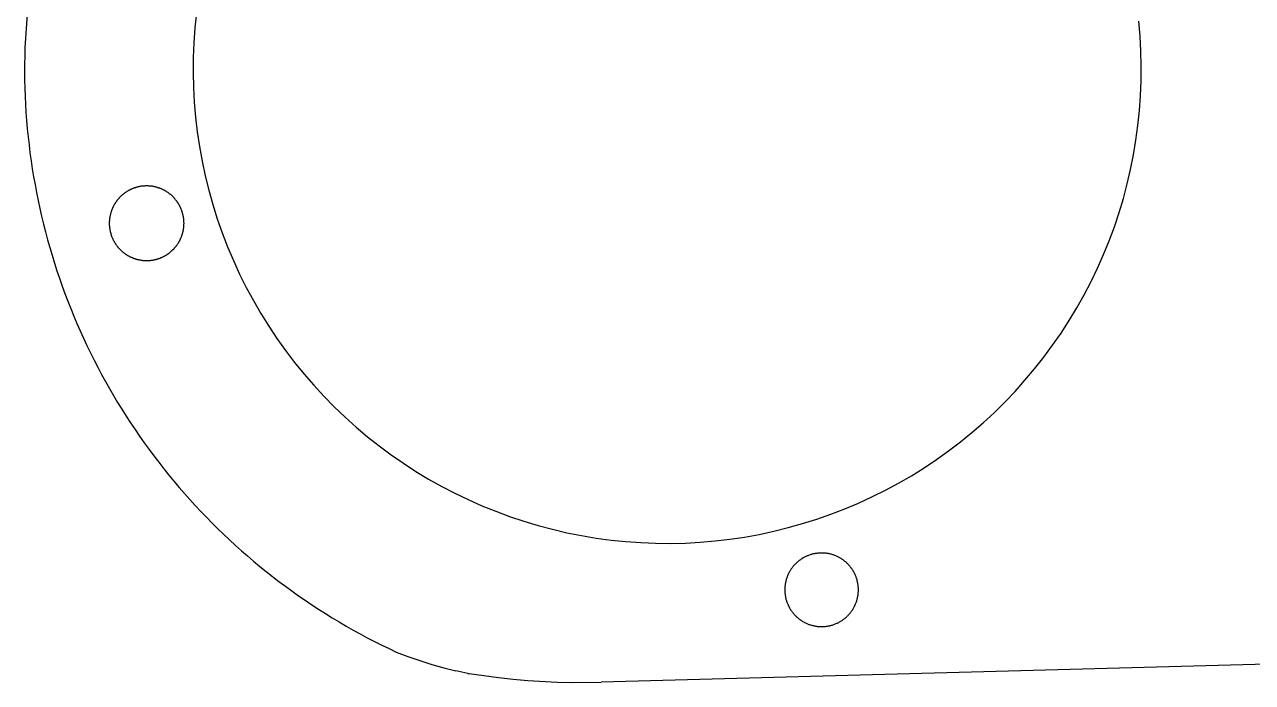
# Model space of a CAD drawing. Extents: x -112 to 119, y -55 to 69.
# Drawn here: x -112.3 to 4.2, y -55.3 to 7.1 of the extents above; entities that cross this region are included whole.
import ezdxf

# ---------------------------------------------------------------- set-up
doc = ezdxf.new("R2010")
doc.units = 0
doc.header["$MEASUREMENT"] = 0
doc.layers.get('0').update_dxf_attribs({"linetype": 'CONTINUOUS'})

msp = doc.modelspace()

# ---------------------------------------------------------------- linework, layer by layer
for p, q in [((-111.99, 9.49), (-112.31, 4.9)), ((-96.03, 8.22), (-96.18, 6.81)), ((-6.46, 6.02), (-6.58, 7.43)), ((-96.18, 6.81), (-96.28, 5.4)), ((-6.38, 4.61), (-6.46, 6.02)), ((-112.31, 4.9), (-112.33, 4.13)), ((-96.28, 5.4), (-96.33, 3.99)), ((-112.33, 4.13), (-112.34, 3.37)), ((-96.33, 3.99), (-96.35, 2.57)), ((-6.35, 3.2), (-6.38, 4.61)), ((-112.34, 3.37), (-112.35, 2.6)), ((-112.35, 2.6), (-112.34, 1.83)), ((-96.35, 2.57), (-96.31, 1.16)), ((-6.36, 1.78), (-6.35, 3.2)), ((-112.34, 1.83), (-112.32, 1.07)), ((-6.42, 0.37), (-6.36, 1.78)), ((-112.32, 1.07), (-112.29, 0.3)), ((-112.29, 0.3), (-112.25, -0.46)), ((-96.31, 1.16), (-96.24, -0.25)), ((-6.52, -1.04), (-6.42, 0.37)), ((-112.25, -0.46), (-112.21, -1.23)), ((-96.24, -0.25), (-96.12, -1.66)), ((-6.66, -2.45), (-6.52, -1.04)), ((-112.21, -1.23), (-112.15, -1.99)), ((-112.15, -1.99), (-112.09, -2.76)), ((-96.12, -1.66), (-95.95, -3.06)), ((-112.09, -2.76), (-112.01, -3.52)), ((-95.95, -3.06), (-95.74, -4.46)), ((-6.85, -3.85), (-6.66, -2.45)), ((-112.01, -3.52), (-111.92, -4.28)), ((-111.92, -4.28), (-111.83, -5.04)), ((-95.74, -4.46), (-95.49, -5.85)), ((-7.09, -5.24), (-6.85, -3.85)), ((-111.83, -5.04), (-111.72, -5.8)), ((-111.72, -5.8), (-111.61, -6.56)), ((-7.36, -6.63), (-7.09, -5.24)), ((-111.61, -6.56), (-111.49, -7.32)), ((-95.49, -5.85), (-95.19, -7.23)), ((-7.68, -8), (-7.36, -6.63)), ((-111.49, -7.32), (-111.35, -8.07)), ((-111.35, -8.07), (-111.21, -8.83)), ((-95.19, -7.23), (-94.85, -8.61)), ((-8.05, -9.37), (-7.68, -8)), ((-111.21, -8.83), (-111.06, -9.58)), ((-103.35, -9.32), (-103.38, -9.35)), ((-103.32, -9.29), (-103.35, -9.32)), ((-103.29, -9.26), (-103.32, -9.29)), ((-103.26, -9.22), (-103.29, -9.26)), ((-103.23, -9.19), (-103.26, -9.22)), ((-103.2, -9.16), (-103.23, -9.19)), ((-103.16, -9.13), (-103.2, -9.16)), ((-103.13, -9.1), (-103.16, -9.13)), ((-103.1, -9.07), (-103.13, -9.1)), ((-103.06, -9.04), (-103.1, -9.07)), ((-103.03, -9.01), (-103.06, -9.04)), ((-102.99, -8.99), (-103.03, -9.01)), ((-102.96, -8.96), (-102.99, -8.99)), ((-102.92, -8.93), (-102.96, -8.96)), ((-102.89, -8.9), (-102.92, -8.93)), ((-102.85, -8.88), (-102.89, -8.9)), ((-102.82, -8.85), (-102.85, -8.88)), ((-102.78, -8.83), (-102.82, -8.85)), ((-102.74, -8.8), (-102.78, -8.83)), ((-102.71, -8.78), (-102.74, -8.8)), ((-102.67, -8.75), (-102.71, -8.78)), ((-102.63, -8.73), (-102.67, -8.75)), ((-102.59, -8.7), (-102.63, -8.73)), ((-102.56, -8.68), (-102.59, -8.7)), ((-102.52, -8.66), (-102.56, -8.68)), ((-102.48, -8.64), (-102.52, -8.66)), ((-102.44, -8.62), (-102.48, -8.64)), ((-102.4, -8.59), (-102.44, -8.62)), ((-102.36, -8.57), (-102.4, -8.59)), ((-102.32, -8.55), (-102.36, -8.57)), ((-102.28, -8.53), (-102.32, -8.55)), ((-102.24, -8.52), (-102.28, -8.53)), ((-102.2, -8.5), (-102.24, -8.52)), ((-102.16, -8.48), (-102.2, -8.5)), ((-102.12, -8.46), (-102.16, -8.48)), ((-102.08, -8.45), (-102.12, -8.46)), ((-102.04, -8.43), (-102.08, -8.45)), ((-101.99, -8.41), (-102.04, -8.43)), ((-101.95, -8.4), (-101.99, -8.41)), ((-101.91, -8.38), (-101.95, -8.4)), ((-101.87, -8.37), (-101.91, -8.38)), ((-101.83, -8.36), (-101.87, -8.37)), ((-101.78, -8.34), (-101.83, -8.36)), ((-101.74, -8.33), (-101.78, -8.34)), ((-101.7, -8.32), (-101.74, -8.33)), ((-101.65, -8.31), (-101.7, -8.32)), ((-101.61, -8.29), (-101.65, -8.31)), ((-101.57, -8.28), (-101.61, -8.29)), ((-101.53, -8.27), (-101.57, -8.28)), ((-101.48, -8.27), (-101.53, -8.27)), ((-101.44, -8.26), (-101.48, -8.27)), ((-101.39, -8.25), (-101.44, -8.26)), ((-101.35, -8.24), (-101.39, -8.25)), ((-101.31, -8.23), (-101.35, -8.24)), ((-101.26, -8.23), (-101.31, -8.23)), ((-101.22, -8.22), (-101.26, -8.23)), ((-101.17, -8.21), (-101.22, -8.22)), ((-101.13, -8.21), (-101.17, -8.21)), ((-101.09, -8.21), (-101.13, -8.21)), ((-101.04, -8.2), (-101.09, -8.21)), ((-101, -8.2), (-101.04, -8.2)), ((-100.95, -8.2), (-101, -8.2)), ((-100.91, -8.19), (-100.95, -8.2)), ((-100.86, -8.19), (-100.91, -8.19)), ((-100.82, -8.19), (-100.86, -8.19)), ((-100.77, -8.19), (-100.82, -8.19)), ((-100.73, -8.19), (-100.77, -8.19)), ((-100.69, -8.19), (-100.73, -8.19)), ((-100.64, -8.19), (-100.69, -8.19)), ((-100.6, -8.19), (-100.64, -8.19)), ((-100.55, -8.2), (-100.6, -8.19)), ((-100.51, -8.2), (-100.55, -8.2)), ((-100.46, -8.2), (-100.51, -8.2)), ((-100.42, -8.21), (-100.46, -8.2)), ((-100.37, -8.21), (-100.42, -8.21)), ((-100.33, -8.22), (-100.37, -8.21)), ((-100.29, -8.22), (-100.33, -8.22)), ((-100.24, -8.23), (-100.29, -8.22)), ((-100.2, -8.23), (-100.24, -8.23)), ((-100.15, -8.24), (-100.2, -8.23)), ((-100.11, -8.25), (-100.15, -8.24)), ((-100.07, -8.26), (-100.11, -8.25)), ((-100.02, -8.27), (-100.07, -8.26)), ((-99.98, -8.28), (-100.02, -8.27)), ((-99.94, -8.29), (-99.98, -8.28)), ((-99.89, -8.3), (-99.94, -8.29)), ((-99.85, -8.31), (-99.89, -8.3)), ((-99.81, -8.32), (-99.85, -8.31)), ((-99.76, -8.33), (-99.81, -8.32)), ((-99.72, -8.35), (-99.76, -8.33)), ((-99.68, -8.36), (-99.72, -8.35)), ((-99.64, -8.37), (-99.68, -8.36)), ((-99.59, -8.39), (-99.64, -8.37)), ((-99.55, -8.4), (-99.59, -8.39)), ((-99.51, -8.42), (-99.55, -8.4)), ((-99.47, -8.43), (-99.51, -8.42)), ((-99.43, -8.45), (-99.47, -8.43)), ((-99.39, -8.47), (-99.43, -8.45)), ((-99.35, -8.48), (-99.39, -8.47)), ((-99.3, -8.5), (-99.35, -8.48)), ((-99.26, -8.52), (-99.3, -8.5)), ((-99.22, -8.54), (-99.26, -8.52)), ((-99.18, -8.56), (-99.22, -8.54)), ((-99.14, -8.58), (-99.18, -8.56)), ((-99.1, -8.6), (-99.14, -8.58)), ((-99.07, -8.62), (-99.1, -8.6)), ((-99.03, -8.64), (-99.07, -8.62)), ((-98.99, -8.66), (-99.03, -8.64)), ((-98.95, -8.69), (-98.99, -8.66)), ((-98.91, -8.71), (-98.95, -8.69)), ((-98.87, -8.73), (-98.91, -8.71)), ((-98.84, -8.76), (-98.87, -8.73)), ((-98.8, -8.78), (-98.84, -8.76)), ((-98.76, -8.81), (-98.8, -8.78)), ((-98.72, -8.83), (-98.76, -8.81)), ((-98.69, -8.86), (-98.72, -8.83)), ((-98.65, -8.88), (-98.69, -8.86)), ((-98.62, -8.91), (-98.65, -8.88)), ((-98.58, -8.94), (-98.62, -8.91)), ((-98.55, -8.96), (-98.58, -8.94)), ((-98.51, -8.99), (-98.55, -8.96)), ((-98.48, -9.02), (-98.51, -8.99)), ((-98.44, -9.05), (-98.48, -9.02)), ((-98.41, -9.08), (-98.44, -9.05)), ((-98.38, -9.11), (-98.41, -9.08)), ((-98.34, -9.14), (-98.38, -9.11)), ((-98.31, -9.17), (-98.34, -9.14)), ((-98.28, -9.2), (-98.31, -9.17)), ((-98.25, -9.23), (-98.28, -9.2)), ((-98.22, -9.26), (-98.25, -9.23)), ((-98.19, -9.3), (-98.22, -9.26)), ((-98.16, -9.33), (-98.19, -9.3)), ((-94.85, -8.61), (-94.47, -9.97)), ((-111.06, -9.58), (-110.9, -10.33)), ((-110.9, -10.33), (-110.73, -11.07)), ((-104.07, -10.49), (-104.09, -10.53)), ((-104.06, -10.44), (-104.07, -10.49)), ((-104.04, -10.4), (-104.06, -10.44)), ((-104.02, -10.36), (-104.04, -10.4)), ((-104.01, -10.32), (-104.02, -10.36)), ((-103.99, -10.28), (-104.01, -10.32)), ((-103.97, -10.24), (-103.99, -10.28)), ((-103.95, -10.2), (-103.97, -10.24)), ((-103.93, -10.16), (-103.95, -10.2)), ((-103.91, -10.12), (-103.93, -10.16)), ((-103.89, -10.08), (-103.91, -10.12)), ((-103.87, -10.04), (-103.89, -10.08)), ((-103.85, -10), (-103.87, -10.04)), ((-103.83, -9.96), (-103.85, -10)), ((-103.8, -9.93), (-103.83, -9.96)), ((-103.78, -9.89), (-103.8, -9.93)), ((-103.76, -9.85), (-103.78, -9.89)), ((-103.73, -9.81), (-103.76, -9.85)), ((-103.71, -9.77), (-103.73, -9.81)), ((-103.68, -9.74), (-103.71, -9.77)), ((-103.66, -9.7), (-103.68, -9.74)), ((-103.63, -9.66), (-103.66, -9.7)), ((-103.61, -9.63), (-103.63, -9.66)), ((-103.58, -9.59), (-103.61, -9.63)), ((-103.55, -9.56), (-103.58, -9.59)), ((-103.53, -9.52), (-103.55, -9.56)), ((-103.5, -9.49), (-103.53, -9.52)), ((-103.47, -9.45), (-103.5, -9.49)), ((-103.44, -9.42), (-103.47, -9.45)), ((-103.41, -9.39), (-103.44, -9.42)), ((-103.38, -9.35), (-103.41, -9.39)), ((-98.13, -9.36), (-98.16, -9.33)), ((-98.1, -9.39), (-98.13, -9.36)), ((-98.07, -9.43), (-98.1, -9.39)), ((-98.04, -9.46), (-98.07, -9.43)), ((-98.01, -9.5), (-98.04, -9.46)), ((-97.98, -9.53), (-98.01, -9.5)), ((-97.95, -9.57), (-97.98, -9.53)), ((-97.93, -9.6), (-97.95, -9.57)), ((-97.9, -9.64), (-97.93, -9.6)), ((-97.87, -9.67), (-97.9, -9.64)), ((-97.85, -9.71), (-97.87, -9.67)), ((-97.82, -9.75), (-97.85, -9.71)), ((-97.8, -9.78), (-97.82, -9.75)), ((-97.78, -9.82), (-97.8, -9.78)), ((-97.75, -9.86), (-97.78, -9.82)), ((-97.73, -9.9), (-97.75, -9.86)), ((-97.71, -9.93), (-97.73, -9.9)), ((-97.68, -9.97), (-97.71, -9.93)), ((-97.66, -10.01), (-97.68, -9.97)), ((-97.64, -10.05), (-97.66, -10.01)), ((-97.62, -10.09), (-97.64, -10.05)), ((-97.6, -10.13), (-97.62, -10.09)), ((-97.58, -10.17), (-97.6, -10.13)), ((-97.56, -10.21), (-97.58, -10.17)), ((-97.54, -10.25), (-97.56, -10.21)), ((-97.52, -10.29), (-97.54, -10.25)), ((-97.5, -10.33), (-97.52, -10.29)), ((-97.49, -10.37), (-97.5, -10.33)), ((-97.47, -10.41), (-97.49, -10.37)), ((-97.45, -10.45), (-97.47, -10.41)), ((-97.44, -10.5), (-97.45, -10.45)), ((-94.47, -9.97), (-94.05, -11.32)), ((-8.45, -10.72), (-8.05, -9.37)), ((-110.73, -11.07), (-110.55, -11.82)), ((-104.29, -11.53), (-104.3, -11.57)), ((-104.3, -11.57), (-104.3, -11.62)), ((-104.3, -11.62), (-104.3, -11.66)), ((-104.28, -11.39), (-104.29, -11.44)), ((-104.29, -11.44), (-104.29, -11.48)), ((-104.29, -11.48), (-104.29, -11.53)), ((-104.27, -11.31), (-104.28, -11.35)), ((-104.28, -11.35), (-104.28, -11.39)), ((-104.26, -11.22), (-104.27, -11.26)), ((-104.27, -11.26), (-104.27, -11.31)), ((-104.25, -11.13), (-104.26, -11.17)), ((-104.26, -11.17), (-104.26, -11.22)), ((-104.24, -11.09), (-104.25, -11.13)), ((-104.23, -11.04), (-104.24, -11.09)), ((-104.22, -11), (-104.23, -11.04)), ((-104.21, -10.96), (-104.22, -11)), ((-104.2, -10.91), (-104.21, -10.96)), ((-104.19, -10.87), (-104.2, -10.91)), ((-104.18, -10.83), (-104.19, -10.87)), ((-104.17, -10.78), (-104.18, -10.83)), ((-104.16, -10.74), (-104.17, -10.78)), ((-104.15, -10.7), (-104.16, -10.74)), ((-104.13, -10.65), (-104.15, -10.7)), ((-104.12, -10.61), (-104.13, -10.65)), ((-104.1, -10.57), (-104.12, -10.61)), ((-104.09, -10.53), (-104.1, -10.57)), ((-97.42, -10.54), (-97.44, -10.5)), ((-97.41, -10.58), (-97.42, -10.54)), ((-97.39, -10.62), (-97.41, -10.58)), ((-97.38, -10.66), (-97.39, -10.62)), ((-97.37, -10.71), (-97.38, -10.66)), ((-97.35, -10.75), (-97.37, -10.71)), ((-97.34, -10.79), (-97.35, -10.75)), ((-97.33, -10.84), (-97.34, -10.79)), ((-97.32, -10.88), (-97.33, -10.84)), ((-97.31, -10.92), (-97.32, -10.88)), ((-97.3, -10.97), (-97.31, -10.92)), ((-97.29, -11.01), (-97.3, -10.97)), ((-97.28, -11.05), (-97.29, -11.01)), ((-97.27, -11.1), (-97.28, -11.05)), ((-97.26, -11.14), (-97.27, -11.1)), ((-97.26, -11.18), (-97.26, -11.14)), ((-97.25, -11.23), (-97.26, -11.18)), ((-97.24, -11.27), (-97.25, -11.23)), ((-97.24, -11.32), (-97.24, -11.27)), ((-97.23, -11.36), (-97.24, -11.32)), ((-97.23, -11.41), (-97.23, -11.36)), ((-97.23, -11.45), (-97.23, -11.41)), ((-97.22, -11.49), (-97.23, -11.45)), ((-97.22, -11.54), (-97.22, -11.49)), ((-97.22, -11.58), (-97.22, -11.54)), ((-97.22, -11.63), (-97.22, -11.58)), ((-97.22, -11.67), (-97.22, -11.63)), ((-94.05, -11.32), (-93.58, -12.65)), ((-8.9, -12.07), (-8.45, -10.72)), ((-110.55, -11.82), (-110.36, -12.56)), ((-110.36, -12.56), (-110.16, -13.3)), ((-104.3, -11.66), (-104.3, -11.71)), ((-104.3, -11.71), (-104.3, -11.75)), ((-104.3, -11.75), (-104.3, -11.79)), ((-104.3, -11.79), (-104.3, -11.84)), ((-104.3, -11.84), (-104.3, -11.88)), ((-104.3, -11.88), (-104.3, -11.93)), ((-104.3, -11.93), (-104.29, -11.97)), ((-104.29, -11.97), (-104.29, -12.02)), ((-104.29, -12.02), (-104.29, -12.06)), ((-104.29, -12.06), (-104.28, -12.11)), ((-104.28, -12.11), (-104.28, -12.15)), ((-104.28, -12.15), (-104.27, -12.19)), ((-104.27, -12.19), (-104.26, -12.24)), ((-104.26, -12.24), (-104.26, -12.28)), ((-104.26, -12.28), (-104.25, -12.33)), ((-104.25, -12.33), (-104.24, -12.37)), ((-104.24, -12.37), (-104.23, -12.41)), ((-104.23, -12.41), (-104.23, -12.46)), ((-104.23, -12.46), (-104.22, -12.5)), ((-104.22, -12.5), (-104.21, -12.54)), ((-104.21, -12.54), (-104.2, -12.59)), ((-104.2, -12.59), (-104.18, -12.63)), ((-104.18, -12.63), (-104.17, -12.67)), ((-104.17, -12.67), (-104.16, -12.72)), ((-104.16, -12.72), (-104.15, -12.76)), ((-104.15, -12.76), (-104.14, -12.8)), ((-104.14, -12.8), (-104.12, -12.84)), ((-97.4, -12.85), (-97.38, -12.81)), ((-97.38, -12.81), (-97.37, -12.77)), ((-97.37, -12.77), (-97.36, -12.73)), ((-97.36, -12.73), (-97.34, -12.68)), ((-97.34, -12.68), (-97.33, -12.64)), ((-97.33, -12.64), (-97.32, -12.6)), ((-97.32, -12.6), (-97.31, -12.55)), ((-97.31, -12.55), (-97.3, -12.51)), ((-97.3, -12.51), (-97.29, -12.47)), ((-97.29, -12.47), (-97.28, -12.42)), ((-97.28, -12.42), (-97.27, -12.38)), ((-97.27, -12.34), (-97.26, -12.29)), ((-97.27, -12.38), (-97.27, -12.34)), ((-97.26, -12.29), (-97.25, -12.25)), ((-97.25, -12.2), (-97.24, -12.16)), ((-97.25, -12.25), (-97.25, -12.2)), ((-97.24, -12.12), (-97.23, -12.07)), ((-97.24, -12.16), (-97.24, -12.12)), ((-97.23, -12.03), (-97.22, -11.98)), ((-97.23, -12.07), (-97.23, -12.03)), ((-97.21, -11.72), (-97.22, -11.67)), ((-97.22, -11.81), (-97.21, -11.76)), ((-97.22, -11.85), (-97.22, -11.81)), ((-97.22, -11.89), (-97.22, -11.85)), ((-97.22, -11.94), (-97.22, -11.89)), ((-97.22, -11.98), (-97.22, -11.94)), ((-97.21, -11.76), (-97.21, -11.72)), ((-93.58, -12.65), (-93.07, -13.97)), ((-9.39, -13.39), (-8.9, -12.07)), ((-110.16, -13.3), (-109.95, -14.04)), ((-104.12, -12.84), (-104.11, -12.89)), ((-104.11, -12.89), (-104.09, -12.93)), ((-104.09, -12.93), (-104.08, -12.97)), ((-104.08, -12.97), (-104.06, -13.01)), ((-104.06, -13.01), (-104.05, -13.05)), ((-104.05, -13.05), (-104.03, -13.09)), ((-104.03, -13.09), (-104.01, -13.14)), ((-104.01, -13.14), (-103.99, -13.18)), ((-103.99, -13.18), (-103.97, -13.22)), ((-103.97, -13.22), (-103.96, -13.26)), ((-103.96, -13.26), (-103.94, -13.3)), ((-103.94, -13.3), (-103.92, -13.34)), ((-103.92, -13.34), (-103.9, -13.38)), ((-103.9, -13.38), (-103.88, -13.42)), ((-103.88, -13.42), (-103.85, -13.45)), ((-103.85, -13.45), (-103.83, -13.49)), ((-103.83, -13.49), (-103.81, -13.53)), ((-103.81, -13.53), (-103.79, -13.57)), ((-103.79, -13.57), (-103.76, -13.61)), ((-103.76, -13.61), (-103.74, -13.65)), ((-103.74, -13.65), (-103.72, -13.68)), ((-103.72, -13.68), (-103.69, -13.72)), ((-103.69, -13.72), (-103.67, -13.76)), ((-103.67, -13.76), (-103.64, -13.79)), ((-103.64, -13.79), (-103.61, -13.83)), ((-103.61, -13.83), (-103.59, -13.87)), ((-103.59, -13.87), (-103.56, -13.9)), ((-103.56, -13.9), (-103.53, -13.94)), ((-103.53, -13.94), (-103.5, -13.97)), ((-103.5, -13.97), (-103.48, -14)), ((-98.05, -14.01), (-98.02, -13.98)), ((-98.02, -13.98), (-97.99, -13.94)), ((-97.99, -13.94), (-97.96, -13.91)), ((-97.96, -13.91), (-97.93, -13.87)), ((-97.93, -13.87), (-97.91, -13.84)), ((-97.91, -13.84), (-97.88, -13.8)), ((-97.88, -13.8), (-97.86, -13.77)), ((-97.86, -13.77), (-97.83, -13.73)), ((-97.83, -13.73), (-97.81, -13.69)), ((-97.81, -13.69), (-97.78, -13.66)), ((-97.78, -13.66), (-97.76, -13.62)), ((-97.76, -13.62), (-97.73, -13.58)), ((-97.73, -13.58), (-97.71, -13.54)), ((-97.71, -13.54), (-97.69, -13.5)), ((-97.69, -13.5), (-97.67, -13.46)), ((-97.67, -13.46), (-97.64, -13.43)), ((-97.64, -13.43), (-97.62, -13.39)), ((-97.62, -13.39), (-97.6, -13.35)), ((-97.6, -13.35), (-97.58, -13.31)), ((-97.58, -13.31), (-97.56, -13.27)), ((-97.56, -13.27), (-97.54, -13.23)), ((-97.54, -13.23), (-97.53, -13.19)), ((-97.53, -13.19), (-97.51, -13.15)), ((-97.51, -13.15), (-97.49, -13.1)), ((-97.49, -13.1), (-97.47, -13.06)), ((-97.47, -13.06), (-97.46, -13.02)), ((-97.46, -13.02), (-97.44, -12.98)), ((-97.44, -12.98), (-97.43, -12.94)), ((-97.43, -12.94), (-97.41, -12.9)), ((-97.41, -12.9), (-97.4, -12.85)), ((-93.07, -13.97), (-92.52, -15.27)), ((-9.93, -14.7), (-9.39, -13.39)), ((-109.95, -14.04), (-109.73, -14.77)), ((-109.73, -14.77), (-109.51, -15.51)), ((-103.48, -14), (-103.45, -14.04)), ((-103.45, -14.04), (-103.42, -14.07)), ((-103.42, -14.07), (-103.39, -14.11)), ((-103.39, -14.11), (-103.36, -14.14)), ((-103.36, -14.14), (-103.33, -14.17)), ((-103.33, -14.17), (-103.3, -14.2)), ((-103.3, -14.2), (-103.27, -14.23)), ((-103.27, -14.23), (-103.23, -14.27)), ((-103.23, -14.27), (-103.2, -14.3)), ((-103.2, -14.3), (-103.17, -14.33)), ((-103.17, -14.33), (-103.14, -14.36)), ((-103.14, -14.36), (-103.1, -14.39)), ((-103.1, -14.39), (-103.07, -14.42)), ((-103.07, -14.42), (-103.04, -14.45)), ((-103.04, -14.45), (-103, -14.47)), ((-103, -14.47), (-102.97, -14.5)), ((-102.97, -14.5), (-102.93, -14.53)), ((-102.93, -14.53), (-102.9, -14.56)), ((-102.9, -14.56), (-102.86, -14.58)), ((-102.86, -14.58), (-102.83, -14.61)), ((-102.83, -14.61), (-102.79, -14.64)), ((-102.79, -14.64), (-102.75, -14.66)), ((-102.75, -14.66), (-102.72, -14.69)), ((-102.72, -14.69), (-102.68, -14.71)), ((-102.68, -14.71), (-102.64, -14.73)), ((-102.64, -14.73), (-102.6, -14.76)), ((-102.6, -14.76), (-102.57, -14.78)), ((-102.57, -14.78), (-102.53, -14.8)), ((-102.53, -14.8), (-102.49, -14.82)), ((-102.49, -14.82), (-102.45, -14.85)), ((-102.45, -14.85), (-102.41, -14.87)), ((-102.41, -14.87), (-102.37, -14.89)), ((-102.37, -14.89), (-102.33, -14.91)), ((-102.33, -14.91), (-102.29, -14.93)), ((-102.29, -14.93), (-102.25, -14.95)), ((-102.25, -14.95), (-102.21, -14.96)), ((-102.21, -14.96), (-102.17, -14.98)), ((-102.17, -14.98), (-102.13, -15)), ((-102.13, -15), (-102.09, -15.02)), ((-102.09, -15.02), (-102.05, -15.03)), ((-102.05, -15.03), (-102, -15.05)), ((-102, -15.05), (-101.96, -15.07)), ((-101.96, -15.07), (-101.92, -15.08)), ((-101.92, -15.08), (-101.88, -15.09)), ((-101.88, -15.09), (-101.84, -15.11)), ((-101.84, -15.11), (-101.79, -15.12)), ((-101.79, -15.12), (-101.75, -15.13)), ((-101.75, -15.13), (-101.71, -15.15)), ((-101.71, -15.15), (-101.67, -15.16)), ((-99.86, -15.16), (-99.82, -15.15)), ((-99.82, -15.15), (-99.77, -15.14)), ((-99.77, -15.14), (-99.73, -15.12)), ((-99.73, -15.12), (-99.69, -15.11)), ((-99.69, -15.11), (-99.65, -15.1)), ((-99.65, -15.1), (-99.6, -15.08)), ((-99.6, -15.08), (-99.56, -15.07)), ((-99.56, -15.07), (-99.52, -15.05)), ((-99.52, -15.05), (-99.48, -15.04)), ((-99.48, -15.04), (-99.44, -15.02)), ((-99.44, -15.02), (-99.4, -15)), ((-99.4, -15), (-99.36, -14.99)), ((-99.36, -14.99), (-99.31, -14.97)), ((-99.31, -14.97), (-99.27, -14.95)), ((-99.27, -14.95), (-99.23, -14.93)), ((-99.23, -14.93), (-99.19, -14.91)), ((-99.19, -14.91), (-99.15, -14.89)), ((-99.15, -14.89), (-99.11, -14.87)), ((-99.11, -14.87), (-99.07, -14.85)), ((-99.07, -14.85), (-99.04, -14.83)), ((-99.04, -14.83), (-99, -14.81)), ((-99, -14.81), (-98.96, -14.79)), ((-98.96, -14.79), (-98.92, -14.76)), ((-98.92, -14.76), (-98.88, -14.74)), ((-98.88, -14.74), (-98.84, -14.72)), ((-98.84, -14.72), (-98.81, -14.69)), ((-98.81, -14.69), (-98.77, -14.67)), ((-98.77, -14.67), (-98.73, -14.64)), ((-98.73, -14.64), (-98.7, -14.62)), ((-98.7, -14.62), (-98.66, -14.59)), ((-98.66, -14.59), (-98.63, -14.56)), ((-98.63, -14.56), (-98.59, -14.54)), ((-98.59, -14.54), (-98.56, -14.51)), ((-98.56, -14.51), (-98.52, -14.48)), ((-98.52, -14.48), (-98.49, -14.45)), ((-98.49, -14.45), (-98.45, -14.42)), ((-98.45, -14.42), (-98.42, -14.39)), ((-98.42, -14.39), (-98.39, -14.36)), ((-98.39, -14.36), (-98.35, -14.33)), ((-98.35, -14.33), (-98.32, -14.3)), ((-98.32, -14.3), (-98.29, -14.27)), ((-98.29, -14.27), (-98.26, -14.24)), ((-98.26, -14.24), (-98.22, -14.21)), ((-98.22, -14.21), (-98.19, -14.18)), ((-98.19, -14.18), (-98.16, -14.15)), ((-98.16, -14.15), (-98.13, -14.11)), ((-98.13, -14.11), (-98.1, -14.08)), ((-98.1, -14.08), (-98.07, -14.05)), ((-98.07, -14.05), (-98.05, -14.01)), ((-10.5, -15.99), (-9.93, -14.7)), ((-109.51, -15.51), (-109.27, -16.24)), ((-109.27, -16.24), (-109.03, -16.96)), ((-101.67, -15.16), (-101.62, -15.17)), ((-101.62, -15.17), (-101.58, -15.18)), ((-101.58, -15.18), (-101.54, -15.19)), ((-101.54, -15.19), (-101.49, -15.2)), ((-101.49, -15.2), (-101.45, -15.21)), ((-101.45, -15.21), (-101.4, -15.22)), ((-101.4, -15.22), (-101.36, -15.22)), ((-101.36, -15.22), (-101.32, -15.23)), ((-101.32, -15.23), (-101.27, -15.24)), ((-101.27, -15.24), (-101.23, -15.24)), ((-101.23, -15.24), (-101.18, -15.25)), ((-101.18, -15.25), (-101.14, -15.26)), ((-101.14, -15.26), (-101.1, -15.26)), ((-101.1, -15.26), (-101.05, -15.26)), ((-101.05, -15.26), (-101.01, -15.27)), ((-101.01, -15.27), (-100.96, -15.27)), ((-100.96, -15.27), (-100.92, -15.27)), ((-100.92, -15.27), (-100.87, -15.27)), ((-100.87, -15.27), (-100.83, -15.28)), ((-100.83, -15.28), (-100.79, -15.28)), ((-100.79, -15.28), (-100.74, -15.28)), ((-100.74, -15.28), (-100.7, -15.28)), ((-100.7, -15.28), (-100.65, -15.27)), ((-100.65, -15.27), (-100.61, -15.27)), ((-100.61, -15.27), (-100.56, -15.27)), ((-100.56, -15.27), (-100.52, -15.27)), ((-100.52, -15.27), (-100.47, -15.26)), ((-100.47, -15.26), (-100.43, -15.26)), ((-100.43, -15.26), (-100.39, -15.26)), ((-100.39, -15.26), (-100.34, -15.25)), ((-100.34, -15.25), (-100.3, -15.25)), ((-100.3, -15.25), (-100.25, -15.24)), ((-100.25, -15.24), (-100.21, -15.23)), ((-100.21, -15.23), (-100.16, -15.23)), ((-100.16, -15.23), (-100.12, -15.22)), ((-100.12, -15.22), (-100.08, -15.21)), ((-100.08, -15.21), (-100.03, -15.2)), ((-100.03, -15.2), (-99.99, -15.19)), ((-99.99, -15.19), (-99.95, -15.18)), ((-99.95, -15.18), (-99.9, -15.17)), ((-99.9, -15.17), (-99.86, -15.16)), ((-92.52, -15.27), (-91.93, -16.56)), ((-11.11, -17.27), (-10.5, -15.99)), ((-109.03, -16.96), (-108.77, -17.69)), ((-91.93, -16.56), (-91.3, -17.82)), ((-11.76, -18.52), (-11.11, -17.27)), ((-108.77, -17.69), (-108.51, -18.41)), ((-108.51, -18.41), (-108.24, -19.12)), ((-91.3, -17.82), (-90.63, -19.07)), ((-12.46, -19.75), (-11.76, -18.52)), ((-108.24, -19.12), (-107.96, -19.84)), ((-90.63, -19.07), (-89.92, -20.29)), ((-13.19, -20.96), (-12.46, -19.75)), ((-107.96, -19.84), (-107.67, -20.55)), ((-107.67, -20.55), (-107.37, -21.25)), ((-89.92, -20.29), (-89.17, -21.49)), ((-13.95, -22.15), (-13.19, -20.96)), ((-107.37, -21.25), (-107.06, -21.95)), ((-107.06, -21.95), (-106.74, -22.65)), ((-89.17, -21.49), (-88.39, -22.67)), ((-106.74, -22.65), (-106.42, -23.35)), ((-88.39, -22.67), (-87.57, -23.82)), ((-14.76, -23.31), (-13.95, -22.15)), ((-106.42, -23.35), (-106.09, -24.04)), ((-106.09, -24.04), (-105.74, -24.72)), ((-87.57, -23.82), (-86.71, -24.94)), ((-16.48, -25.56), (-15.6, -24.45)), ((-15.6, -24.45), (-14.76, -23.31)), ((-105.74, -24.72), (-105.39, -25.4)), ((-105.39, -25.4), (-105.03, -26.08)), ((-86.71, -24.94), (-85.82, -26.04)), ((-17.39, -26.64), (-16.48, -25.56)), ((-105.03, -26.08), (-104.66, -26.75)), ((-104.66, -26.75), (-104.29, -27.42)), ((-85.82, -26.04), (-84.9, -27.11)), ((-18.33, -27.69), (-17.39, -26.64)), ((-104.29, -27.42), (-103.9, -28.08)), ((-84.9, -27.11), (-83.94, -28.15)), ((-19.31, -28.71), (-18.33, -27.69)), ((-103.9, -28.08), (-103.51, -28.74)), ((-103.51, -28.74), (-103.11, -29.39)), ((-83.94, -28.15), (-82.95, -29.15)), ((-20.32, -29.71), (-19.31, -28.71)), ((-103.11, -29.39), (-102.7, -30.04)), ((-102.7, -30.04), (-102.28, -30.68)), ((-82.95, -29.15), (-81.92, -30.13)), ((-81.92, -30.13), (-80.87, -31.07)), ((-21.36, -30.66), (-20.32, -29.71)), ((-102.28, -30.68), (-101.85, -31.32)), ((-101.85, -31.32), (-101.42, -31.95)), ((-80.87, -31.07), (-79.79, -31.99)), ((-22.42, -31.59), (-21.36, -30.66)), ((-101.42, -31.95), (-100.98, -32.58)), ((-100.98, -32.58), (-100.53, -33.2)), ((-79.79, -31.99), (-78.68, -32.86)), ((-24.65, -33.34), (-23.52, -32.48)), ((-23.52, -32.48), (-22.42, -31.59)), ((-100.53, -33.2), (-100.07, -33.82)), ((-78.68, -32.86), (-77.55, -33.7)), ((-77.55, -33.7), (-76.38, -34.51)), ((-25.8, -34.16), (-24.65, -33.34)), ((-100.07, -33.82), (-99.61, -34.42)), ((-99.61, -34.42), (-99.13, -35.03)), ((-76.38, -34.51), (-75.2, -35.28)), ((-28.17, -35.69), (-26.97, -34.94)), ((-26.97, -34.94), (-25.8, -34.16)), ((-99.13, -35.03), (-98.65, -35.63)), ((-98.65, -35.63), (-98.17, -36.22)), ((-75.2, -35.28), (-73.99, -36.01)), ((-73.99, -36.01), (-72.75, -36.7)), ((-29.4, -36.4), (-28.17, -35.69)), ((-98.17, -36.22), (-97.67, -36.8)), ((-97.67, -36.8), (-97.17, -37.38)), ((-72.75, -36.7), (-71.5, -37.35)), ((-31.91, -37.7), (-30.64, -37.07)), ((-30.64, -37.07), (-29.4, -36.4)), ((-97.17, -37.38), (-96.66, -37.95)), ((-96.66, -37.95), (-96.14, -38.52)), ((-71.5, -37.35), (-70.23, -37.96)), ((-70.23, -37.96), (-68.93, -38.54)), ((-34.49, -38.84), (-33.19, -38.29)), ((-33.19, -38.29), (-31.91, -37.7)), ((-96.14, -38.52), (-95.62, -39.08)), ((-95.62, -39.08), (-95.09, -39.63)), ((-68.93, -38.54), (-67.62, -39.07)), ((-67.62, -39.07), (-66.3, -39.56)), ((-66.3, -39.56), (-64.96, -40.01)), ((-37.15, -39.82), (-35.81, -39.35)), ((-35.81, -39.35), (-34.49, -38.84)), ((-95.09, -39.63), (-94.55, -40.18)), ((-94.55, -40.18), (-94, -40.72)), ((-94, -40.72), (-93.45, -41.25)), ((-64.96, -40.01), (-63.6, -40.41)), ((-63.6, -40.41), (-62.24, -40.78)), ((-62.24, -40.78), (-60.86, -41.1)), ((-41.23, -40.96), (-39.85, -40.62)), ((-39.85, -40.62), (-38.49, -40.24)), ((-38.49, -40.24), (-37.15, -39.82)), ((-93.45, -41.25), (-92.9, -41.78)), ((-92.9, -41.78), (-92.33, -42.3)), ((-60.86, -41.1), (-59.47, -41.37)), ((-59.47, -41.37), (-58.08, -41.61)), ((-58.08, -41.61), (-56.68, -41.8)), ((-56.68, -41.8), (-55.27, -41.94)), ((-55.27, -41.94), (-53.86, -42.04)), ((-48.21, -42.01), (-46.8, -41.88)), ((-46.8, -41.88), (-45.4, -41.72)), ((-45.4, -41.72), (-44, -41.51)), ((-44, -41.51), (-42.61, -41.26)), ((-42.61, -41.26), (-41.23, -40.96)), ((-92.33, -42.3), (-91.76, -42.81)), ((-91.76, -42.81), (-91.18, -43.31)), ((-53.86, -42.04), (-52.45, -42.1)), ((-52.45, -42.1), (-51.04, -42.11)), ((-51.04, -42.11), (-49.62, -42.08)), ((-49.62, -42.08), (-48.21, -42.01)), ((-37.51, -43.12), (-37.58, -43.14)), ((-37.44, -43.11), (-37.51, -43.12)), ((-37.36, -43.09), (-37.44, -43.11)), ((-37.29, -43.08), (-37.36, -43.09)), ((-37.22, -43.07), (-37.29, -43.08)), ((-37.15, -43.06), (-37.22, -43.07)), ((-37.07, -43.05), (-37.15, -43.06)), ((-37, -43.04), (-37.07, -43.05)), ((-36.93, -43.03), (-37, -43.04)), ((-36.86, -43.03), (-36.93, -43.03)), ((-36.78, -43.03), (-36.86, -43.03)), ((-36.71, -43.03), (-36.78, -43.03)), ((-36.64, -43.03), (-36.71, -43.03)), ((-36.56, -43.03), (-36.64, -43.03)), ((-36.49, -43.03), (-36.56, -43.03)), ((-36.42, -43.04), (-36.49, -43.03)), ((-36.34, -43.04), (-36.42, -43.04)), ((-36.27, -43.05), (-36.34, -43.04)), ((-36.2, -43.06), (-36.27, -43.05)), ((-36.13, -43.07), (-36.2, -43.06)), ((-36.05, -43.08), (-36.13, -43.07)), ((-35.98, -43.1), (-36.05, -43.08)), ((-35.91, -43.11), (-35.98, -43.1)), ((-35.84, -43.13), (-35.91, -43.11)), ((-91.18, -43.31), (-90.6, -43.81)), ((-90.6, -43.81), (-90.01, -44.3)), ((-39.35, -44.25), (-39.39, -44.31)), ((-39.3, -44.19), (-39.35, -44.25)), ((-39.25, -44.14), (-39.3, -44.19)), ((-39.2, -44.09), (-39.25, -44.14)), ((-39.15, -44.04), (-39.2, -44.09)), ((-39.1, -43.98), (-39.15, -44.04)), ((-39.04, -43.93), (-39.1, -43.98)), ((-38.99, -43.89), (-39.04, -43.93)), ((-38.93, -43.84), (-38.99, -43.89)), ((-38.88, -43.79), (-38.93, -43.84)), ((-38.82, -43.75), (-38.88, -43.79)), ((-38.76, -43.7), (-38.82, -43.75)), ((-38.7, -43.66), (-38.76, -43.7)), ((-38.64, -43.62), (-38.7, -43.66)), ((-38.58, -43.58), (-38.64, -43.62)), ((-38.52, -43.54), (-38.58, -43.58)), ((-38.45, -43.5), (-38.52, -43.54)), ((-38.39, -43.47), (-38.45, -43.5)), ((-38.33, -43.43), (-38.39, -43.47)), ((-38.26, -43.4), (-38.33, -43.43)), ((-38.19, -43.37), (-38.26, -43.4)), ((-38.13, -43.33), (-38.19, -43.37)), ((-38.06, -43.31), (-38.13, -43.33)), ((-37.99, -43.28), (-38.06, -43.31)), ((-37.93, -43.25), (-37.99, -43.28)), ((-37.86, -43.23), (-37.93, -43.25)), ((-37.79, -43.2), (-37.86, -43.23)), ((-37.72, -43.18), (-37.79, -43.2)), ((-37.65, -43.16), (-37.72, -43.18)), ((-37.58, -43.14), (-37.65, -43.16)), ((-35.77, -43.15), (-35.84, -43.13)), ((-35.7, -43.17), (-35.77, -43.15)), ((-35.63, -43.19), (-35.7, -43.17)), ((-35.56, -43.21), (-35.63, -43.19)), ((-35.49, -43.24), (-35.56, -43.21)), ((-35.42, -43.27), (-35.49, -43.24)), ((-35.35, -43.29), (-35.42, -43.27)), ((-35.29, -43.32), (-35.35, -43.29)), ((-35.22, -43.35), (-35.29, -43.32)), ((-35.15, -43.38), (-35.22, -43.35)), ((-35.09, -43.42), (-35.15, -43.38)), ((-35.02, -43.45), (-35.09, -43.42)), ((-34.96, -43.49), (-35.02, -43.45)), ((-34.9, -43.52), (-34.96, -43.49)), ((-34.83, -43.56), (-34.9, -43.52)), ((-34.77, -43.6), (-34.83, -43.56)), ((-34.71, -43.64), (-34.77, -43.6)), ((-34.65, -43.68), (-34.71, -43.64)), ((-34.59, -43.73), (-34.65, -43.68)), ((-34.54, -43.77), (-34.59, -43.73)), ((-34.48, -43.82), (-34.54, -43.77)), ((-34.42, -43.86), (-34.48, -43.82)), ((-34.37, -43.91), (-34.42, -43.86)), ((-34.31, -43.96), (-34.37, -43.91)), ((-34.26, -44.01), (-34.31, -43.96)), ((-34.21, -44.06), (-34.26, -44.01)), ((-34.16, -44.12), (-34.21, -44.06)), ((-34.11, -44.17), (-34.16, -44.12)), ((-34.06, -44.22), (-34.11, -44.17)), ((-34.01, -44.28), (-34.06, -44.22)), ((-33.97, -44.34), (-34.01, -44.28)), ((-90.01, -44.3), (-89.41, -44.78)), ((-89.41, -44.78), (-88.81, -45.25)), ((-88.81, -45.25), (-88.2, -45.72)), ((-40, -45.39), (-40.02, -45.46)), ((-39.97, -45.32), (-40, -45.39)), ((-39.95, -45.25), (-39.97, -45.32)), ((-39.92, -45.18), (-39.95, -45.25)), ((-39.89, -45.11), (-39.92, -45.18)), ((-39.86, -45.05), (-39.89, -45.11)), ((-39.83, -44.98), (-39.86, -45.05)), ((-39.8, -44.92), (-39.83, -44.98)), ((-39.76, -44.85), (-39.8, -44.92)), ((-39.73, -44.79), (-39.76, -44.85)), ((-39.69, -44.72), (-39.73, -44.79)), ((-39.65, -44.66), (-39.69, -44.72)), ((-39.61, -44.6), (-39.65, -44.66)), ((-39.57, -44.54), (-39.61, -44.6)), ((-39.53, -44.48), (-39.57, -44.54)), ((-39.48, -44.42), (-39.53, -44.48)), ((-39.44, -44.36), (-39.48, -44.42)), ((-39.39, -44.31), (-39.44, -44.36)), ((-33.92, -44.39), (-33.97, -44.34)), ((-33.88, -44.45), (-33.92, -44.39)), ((-33.83, -44.51), (-33.88, -44.45)), ((-33.79, -44.57), (-33.83, -44.51)), ((-33.75, -44.63), (-33.79, -44.57)), ((-33.71, -44.7), (-33.75, -44.63)), ((-33.68, -44.76), (-33.71, -44.7)), ((-33.64, -44.82), (-33.68, -44.76)), ((-33.6, -44.89), (-33.64, -44.82)), ((-33.57, -44.95), (-33.6, -44.89)), ((-33.54, -45.02), (-33.57, -44.95)), ((-33.51, -45.08), (-33.54, -45.02)), ((-33.48, -45.15), (-33.51, -45.08)), ((-33.45, -45.22), (-33.48, -45.15)), ((-33.42, -45.29), (-33.45, -45.22)), ((-33.4, -45.35), (-33.42, -45.29)), ((-33.38, -45.42), (-33.4, -45.35)), ((-33.35, -45.49), (-33.38, -45.42)), ((-88.2, -45.72), (-87.59, -46.18)), ((-87.59, -46.18), (-86.97, -46.63)), ((-40.18, -46.39), (-40.19, -46.46)), ((-40.19, -46.46), (-40.19, -46.54)), ((-40.19, -46.54), (-40.18, -46.61)), ((-40.17, -46.24), (-40.18, -46.32)), ((-40.18, -46.32), (-40.18, -46.39)), ((-40.18, -46.61), (-40.18, -46.68)), ((-40.16, -46.1), (-40.17, -46.17)), ((-40.17, -46.17), (-40.17, -46.24)), ((-40.15, -46.03), (-40.16, -46.1)), ((-40.14, -45.95), (-40.15, -46.03)), ((-40.13, -45.88), (-40.14, -45.95)), ((-40.11, -45.81), (-40.13, -45.88)), ((-40.1, -45.74), (-40.11, -45.81)), ((-40.08, -45.67), (-40.1, -45.74)), ((-40.06, -45.6), (-40.08, -45.67)), ((-40.04, -45.53), (-40.06, -45.6)), ((-40.02, -45.46), (-40.04, -45.53)), ((-33.33, -45.56), (-33.35, -45.49)), ((-33.31, -45.63), (-33.33, -45.56)), ((-33.3, -45.71), (-33.31, -45.63)), ((-33.28, -45.78), (-33.3, -45.71)), ((-33.26, -45.85), (-33.28, -45.78)), ((-33.25, -45.92), (-33.26, -45.85)), ((-33.24, -45.99), (-33.25, -45.92)), ((-33.23, -46.06), (-33.24, -45.99)), ((-33.22, -46.14), (-33.23, -46.06)), ((-33.21, -46.21), (-33.22, -46.14)), ((-33.21, -46.28), (-33.21, -46.21)), ((-33.2, -46.36), (-33.21, -46.28)), ((-33.2, -46.43), (-33.2, -46.36)), ((-33.2, -46.5), (-33.2, -46.43)), ((-33.2, -46.58), (-33.2, -46.5)), ((-33.2, -46.65), (-33.2, -46.58)), ((-86.97, -46.63), (-86.35, -47.08)), ((-86.35, -47.08), (-85.71, -47.51)), ((-85.71, -47.51), (-85.08, -47.94)), ((-40.18, -46.68), (-40.18, -46.76)), ((-40.18, -46.76), (-40.17, -46.83)), ((-40.17, -46.83), (-40.16, -46.9)), ((-40.16, -46.9), (-40.16, -46.97)), ((-40.16, -46.97), (-40.15, -47.05)), ((-40.15, -47.05), (-40.13, -47.12)), ((-40.13, -47.12), (-40.12, -47.19)), ((-40.12, -47.19), (-40.11, -47.26)), ((-40.11, -47.26), (-40.09, -47.33)), ((-40.09, -47.33), (-40.07, -47.4)), ((-40.07, -47.4), (-40.05, -47.47)), ((-40.05, -47.47), (-40.03, -47.55)), ((-40.03, -47.55), (-40.01, -47.61)), ((-40.01, -47.61), (-39.99, -47.68)), ((-39.99, -47.68), (-39.96, -47.75)), ((-39.96, -47.75), (-39.93, -47.82)), ((-33.44, -47.79), (-33.41, -47.72)), ((-33.41, -47.72), (-33.39, -47.65)), ((-33.39, -47.65), (-33.36, -47.58)), ((-33.36, -47.58), (-33.34, -47.51)), ((-33.34, -47.51), (-33.32, -47.44)), ((-33.32, -47.44), (-33.3, -47.37)), ((-33.3, -47.37), (-33.29, -47.3)), ((-33.29, -47.3), (-33.27, -47.23)), ((-33.27, -47.23), (-33.26, -47.16)), ((-33.26, -47.16), (-33.25, -47.09)), ((-33.25, -47.09), (-33.23, -47.01)), ((-33.23, -47.01), (-33.22, -46.94)), ((-33.22, -46.87), (-33.21, -46.79)), ((-33.22, -46.94), (-33.22, -46.87)), ((-33.21, -46.79), (-33.2, -46.72)), ((-33.2, -46.72), (-33.2, -46.65)), ((-85.08, -47.94), (-84.44, -48.36)), ((-84.44, -48.36), (-83.79, -48.77)), ((-83.79, -48.77), (-83.14, -49.17)), ((-39.93, -47.82), (-39.91, -47.89)), ((-39.91, -47.89), (-39.88, -47.96)), ((-39.88, -47.96), (-39.85, -48.02)), ((-39.85, -48.02), (-39.81, -48.09)), ((-39.81, -48.09), (-39.78, -48.15)), ((-39.78, -48.15), (-39.75, -48.22)), ((-39.75, -48.22), (-39.71, -48.28)), ((-39.71, -48.28), (-39.67, -48.34)), ((-39.67, -48.34), (-39.63, -48.41)), ((-39.63, -48.41), (-39.59, -48.47)), ((-39.59, -48.47), (-39.55, -48.53)), ((-39.55, -48.53), (-39.51, -48.59)), ((-39.51, -48.59), (-39.46, -48.64)), ((-39.46, -48.64), (-39.42, -48.7)), ((-39.42, -48.7), (-39.37, -48.76)), ((-39.37, -48.76), (-39.33, -48.81)), ((-39.33, -48.81), (-39.28, -48.87)), ((-39.28, -48.87), (-39.23, -48.92)), ((-39.23, -48.92), (-39.18, -48.98)), ((-34.24, -49), (-34.18, -48.95)), ((-34.18, -48.95), (-34.13, -48.9)), ((-34.13, -48.9), (-34.08, -48.84)), ((-34.08, -48.84), (-34.04, -48.79)), ((-34.04, -48.79), (-33.99, -48.73)), ((-33.99, -48.73), (-33.94, -48.68)), ((-33.94, -48.68), (-33.9, -48.62)), ((-33.9, -48.62), (-33.86, -48.56)), ((-33.86, -48.56), (-33.81, -48.5)), ((-33.81, -48.5), (-33.77, -48.44)), ((-33.77, -48.44), (-33.73, -48.38)), ((-33.73, -48.38), (-33.7, -48.31)), ((-33.7, -48.31), (-33.66, -48.25)), ((-33.66, -48.25), (-33.62, -48.19)), ((-33.62, -48.19), (-33.59, -48.12)), ((-33.59, -48.12), (-33.56, -48.06)), ((-33.56, -48.06), (-33.52, -47.99)), ((-33.52, -47.99), (-33.49, -47.92)), ((-33.49, -47.92), (-33.47, -47.86)), ((-33.47, -47.86), (-33.44, -47.79)), ((-83.14, -49.17), (-82.48, -49.57)), ((-82.48, -49.57), (-81.82, -49.96)), ((-81.82, -49.96), (-81.15, -50.34)), ((-39.18, -48.98), (-39.12, -49.03)), ((-39.12, -49.03), (-39.07, -49.08)), ((-39.07, -49.08), (-39.02, -49.13)), ((-39.02, -49.13), (-38.96, -49.17)), ((-38.96, -49.17), (-38.91, -49.22)), ((-38.91, -49.22), (-38.85, -49.27)), ((-38.85, -49.27), (-38.79, -49.31)), ((-38.79, -49.31), (-38.73, -49.36)), ((-38.73, -49.36), (-38.67, -49.4)), ((-38.67, -49.4), (-38.61, -49.44)), ((-38.61, -49.44), (-38.55, -49.48)), ((-38.55, -49.48), (-38.49, -49.52)), ((-38.49, -49.52), (-38.42, -49.55)), ((-38.42, -49.55), (-38.36, -49.59)), ((-38.36, -49.59), (-38.3, -49.62)), ((-38.3, -49.62), (-38.23, -49.66)), ((-38.23, -49.66), (-38.16, -49.69)), ((-38.16, -49.69), (-38.1, -49.72)), ((-38.1, -49.72), (-38.03, -49.75)), ((-38.03, -49.75), (-37.96, -49.77)), ((-37.96, -49.77), (-37.89, -49.8)), ((-37.89, -49.8), (-37.83, -49.82)), ((-37.83, -49.82), (-37.76, -49.85)), ((-37.76, -49.85), (-37.69, -49.87)), ((-37.69, -49.87), (-37.62, -49.89)), ((-37.62, -49.89), (-37.54, -49.91)), ((-37.54, -49.91), (-37.47, -49.92)), ((-37.47, -49.92), (-37.4, -49.94)), ((-37.4, -49.94), (-37.33, -49.95)), ((-37.33, -49.95), (-37.26, -49.97)), ((-37.26, -49.97), (-37.19, -49.98)), ((-37.19, -49.98), (-37.11, -49.99)), ((-37.11, -49.99), (-37.04, -50)), ((-37.04, -50), (-36.97, -50)), ((-36.97, -50), (-36.89, -50.01)), ((-36.89, -50.01), (-36.82, -50.01)), ((-36.82, -50.01), (-36.75, -50.01)), ((-36.75, -50.01), (-36.68, -50.01)), ((-36.68, -50.01), (-36.6, -50.01)), ((-36.6, -50.01), (-36.53, -50.01)), ((-36.53, -50.01), (-36.46, -50)), ((-36.46, -50), (-36.38, -50)), ((-36.38, -50), (-36.31, -49.99)), ((-36.31, -49.99), (-36.24, -49.98)), ((-36.24, -49.98), (-36.17, -49.97)), ((-36.17, -49.97), (-36.09, -49.96)), ((-36.09, -49.96), (-36.02, -49.95)), ((-36.02, -49.95), (-35.95, -49.93)), ((-35.95, -49.93), (-35.88, -49.92)), ((-35.88, -49.92), (-35.81, -49.9)), ((-35.81, -49.9), (-35.74, -49.88)), ((-35.74, -49.88), (-35.67, -49.86)), ((-35.67, -49.86), (-35.6, -49.84)), ((-35.6, -49.84), (-35.53, -49.81)), ((-35.53, -49.81), (-35.46, -49.79)), ((-35.46, -49.79), (-35.39, -49.76)), ((-35.39, -49.76), (-35.32, -49.73)), ((-35.32, -49.73), (-35.26, -49.7)), ((-35.26, -49.7), (-35.19, -49.67)), ((-35.19, -49.67), (-35.12, -49.64)), ((-35.12, -49.64), (-35.06, -49.61)), ((-35.06, -49.61), (-34.99, -49.57)), ((-34.99, -49.57), (-34.93, -49.54)), ((-34.93, -49.54), (-34.87, -49.5)), ((-34.87, -49.5), (-34.81, -49.46)), ((-34.81, -49.46), (-34.75, -49.42)), ((-34.75, -49.42), (-34.68, -49.38)), ((-34.68, -49.38), (-34.63, -49.34)), ((-34.63, -49.34), (-34.57, -49.29)), ((-34.57, -49.29), (-34.51, -49.25)), ((-34.51, -49.25), (-34.45, -49.2)), ((-34.45, -49.2), (-34.4, -49.15)), ((-34.4, -49.15), (-34.34, -49.1)), ((-34.34, -49.1), (-34.29, -49.05)), ((-34.29, -49.05), (-34.24, -49)), ((-81.15, -50.34), (-80.48, -50.71)), ((-80.48, -50.71), (-79.81, -51.07)), ((-79.81, -51.07), (-79.13, -51.42)), ((92.86, -51.2), (-57.61, -55.29)), ((-79.13, -51.42), (-78.44, -51.77)), ((-78.44, -51.77), (-77.75, -52.1)), ((-77.75, -52.1), (-77.06, -52.43)), ((-77.06, -52.43), (-75.95, -52.85)), ((-75.95, -52.85), (-74.83, -53.24)), ((-74.83, -53.24), (-73.7, -53.6)), ((-73.7, -53.6), (-72.56, -53.92)), ((-72.56, -53.92), (-71.41, -54.2)), ((-70.26, -54.45), (-71.41, -54.2)), ((-70.26, -54.45), (-70.14, -54.45)), ((-70.14, -54.45), (-68.76, -54.66)), ((-68.76, -54.66), (-67.37, -54.84)), ((-67.37, -54.84), (-65.98, -55)), ((-65.98, -55), (-64.59, -55.12)), ((-64.59, -55.12), (-61.8, -55.27)), ((-61.8, -55.27), (-60.4, -55.31)), ((-60.4, -55.31), (-57.61, -55.29))]:
    msp.add_line(p, q)

doc.saveas('drawing.dxf')
